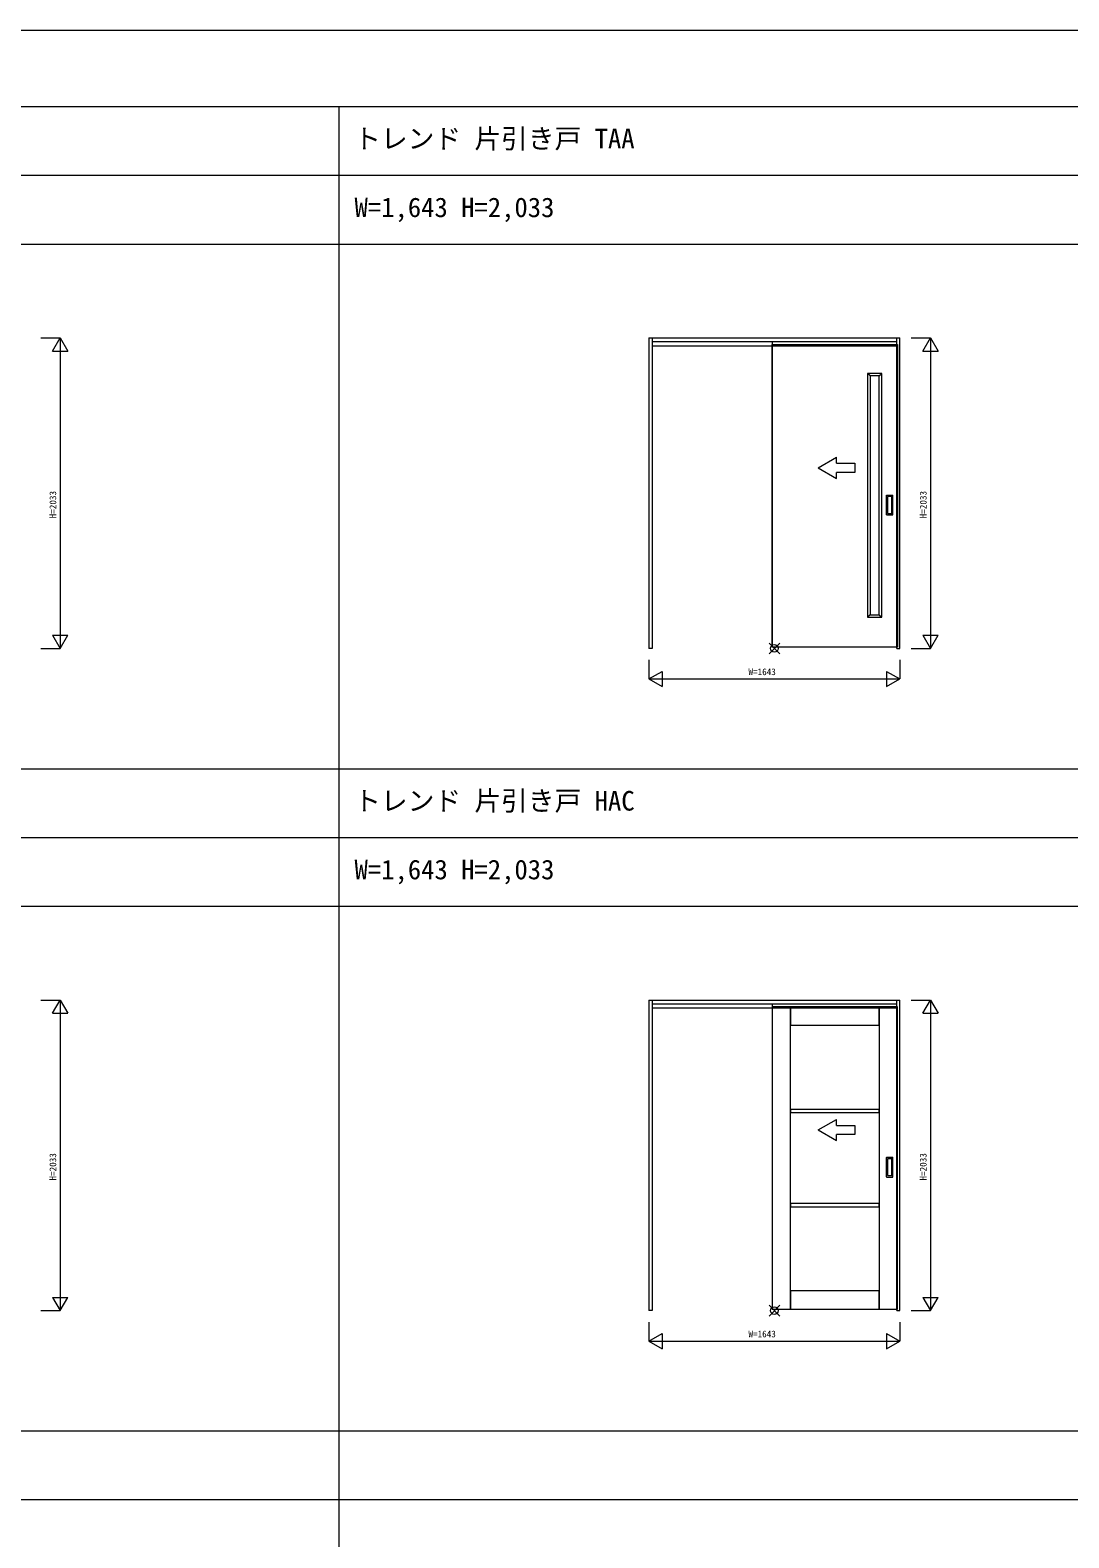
# Model space of a CAD drawing. Units: millimetres, scale not verified. Extents: x -14341 to 14341, y -10000 to 10000.
# Drawn here: x 735 to 7538, y 130 to 10000 of the extents above; entities that cross this region are included whole.
import ezdxf
from ezdxf.enums import TextEntityAlignment as Align

# ---------------------------------------------------------------- set-up
doc = ezdxf.new("R2010")
doc.units = ezdxf.units.MM
doc.header["$LTSCALE"] = 50
doc.layers.add('0-0_0', color=7, linetype='Continuous')
for name, color, linetype, lineweight in [('0-1_YKK_F1', 7, 'Continuous', 18), ('0-2_YKK_A1', 4, 'Continuous', 18), ('0-3_YKK_N1', 2, 'Continuous', 18), ('0-6_YKK_IN', 1, 'Continuous', 18)]:
    doc.layers.add(name, color=color, linetype=linetype, lineweight=lineweight)
doc.styles.add('ＭＳ ゴシック', font='')
doc.styles.get('ＭＳ ゴシック').set_extended_font_data('MS Gothic')

msp = doc.modelspace()

# ---------------------------------------------------------------- linework, layer by layer
at = {"layer": '0-1_YKK_F1'}
for p, q in [((-14340.51, 10000), (14340.51, 10000)), ((-14340.51, 9500), (14159.49, 9500)), ((2759.49, -10000), (2759.49, 9500)), ((-14340.51, 9050), (14159.49, 9050)), ((-14340.51, 8600), (14159.49, 8600)), ((-14340.51, 5165), (14159.49, 5165)), ((-14340.51, 4715), (14159.49, 4715)), ((-14340.51, 4265), (14159.49, 4265)), ((-14340.51, 830), (14159.49, 830)), ((-14340.51, 380), (14159.49, 380))]:
    msp.add_line(p, q, dxfattribs=at)
at = {"layer": '0-2_YKK_A1'}
for p, q in [((4787.99, 7985.5), (6430.99, 7985.5)), ((4787.99, 7985.5), (4787.99, 5952.5)), ((4807.99, 7961.5), (6410.99, 7961.5)), ((4807.99, 7934.5), (6410.99, 7934.5)), ((5594.49, 7961.5), (5594.49, 7941.5)), ((5594.49, 7941.5), (5594.49, 5961.5)), ((5594.49, 5961.5), (5594.49, 7941.5)), ((6410.99, 5952.5), (6410.99, 7985.5)), ((6219.99, 7753), (6219.99, 6157)), ((6311.99, 7753), (6219.99, 7753)), ((6235.99, 7737), (6219.99, 7753)), ((6235.99, 7737), (6235.99, 6173)), ((6295.99, 7737), (6235.99, 7737)), ((6295.99, 7737), (6311.99, 7753)), ((5895.51, 7135.22), (6015.51, 7204.5)), ((5895.51, 7135.22), (6015.51, 7065.94)), ((6015.51, 7165.22), (6015.51, 7204.5)), ((6015.51, 7065.94), (6015.51, 7105.22)), ((6343.49, 6827.5), (6343.49, 6955.5)), ((6344.49, 6956.5), (6384.49, 6956.5)), ((6349.49, 6945.5), (6349.49, 6837.5)), ((6378.49, 6946.5), (6350.49, 6946.5)), ((6379.49, 6837.5), (6379.49, 6945.5)), ((6385.49, 6827.5), (6385.49, 6955.5)), ((6344.49, 6826.5), (6384.49, 6826.5)), ((6350.49, 6836.5), (6378.49, 6836.5)), ((6235.99, 6173), (6219.99, 6157)), ((6295.99, 6173), (6311.99, 6157)), ((6414.49, 5961.5), (5594.49, 5961.5)), ((4787.99, 3650.5), (6430.99, 3650.5)), ((4787.99, 3650.5), (4787.99, 1617.5)), ((4807.99, 3626.5), (6410.99, 3626.5)), ((4807.99, 3599.5), (6410.99, 3599.5)), ((5594.49, 3626.5), (5594.49, 3606.5)), ((6410.99, 1617.5), (6410.99, 3650.5)), ((5895.51, 2800.22), (6015.51, 2869.5)), ((6015.51, 2830.22), (6015.51, 2869.5)), ((5895.51, 2800.22), (6015.51, 2730.94)), ((6015.51, 2730.94), (6015.51, 2770.22)), ((6343.49, 2492.5), (6343.49, 2620.5)), ((6344.49, 2621.5), (6384.49, 2621.5)), ((6349.49, 2610.5), (6349.49, 2502.5)), ((6378.49, 2611.5), (6350.49, 2611.5)), ((6379.49, 2502.5), (6379.49, 2610.5)), ((6385.49, 2492.5), (6385.49, 2620.5)), ((6344.49, 2491.5), (6384.49, 2491.5)), ((6350.49, 2501.5), (6378.49, 2501.5))]:
    msp.add_line(p, q, dxfattribs=at)
for points in [[(4807.99, 7985.5), (4807.99, 5952.5), (4787.99, 5952.5)], [(5594.49, 7941.5), (6414.49, 7941.5), (6414.49, 5961.5)], [(6410.99, 5952.5), (6430.99, 5952.5), (6430.99, 7985.5)], [(6219.99, 6157), (6311.99, 6157), (6311.99, 7753)], [(6235.99, 6173), (6295.99, 6173), (6295.99, 7737)], [(6015.51, 7165.22), (6135.51, 7165.22), (6135.51, 7105.22), (6015.51, 7105.22)], [(4807.99, 3650.5), (4807.99, 1617.5), (4787.99, 1617.5)], [(5594.49, 3589.5), (5594.49, 1626.5), (6414.49, 1626.5)], [(6410.99, 1617.5), (6430.99, 1617.5), (6430.99, 3650.5)], [(6015.51, 2830.22), (6135.51, 2830.22), (6135.51, 2770.22), (6015.51, 2770.22)]]:
    msp.add_lwpolyline(points, dxfattribs=at)
for points in [[(5594.49, 1626.5), (5714.49, 1626.5), (5714.49, 3606.5), (5594.49, 3606.5)], [(5714.49, 3486.5), (6294.49, 3486.5), (6294.49, 3606.5), (5714.49, 3606.5)], [(6294.49, 1626.5), (6414.49, 1626.5), (6414.49, 3606.5), (6294.49, 3606.5)], [(5714.49, 2915.17), (6294.49, 2915.17), (6294.49, 2935.17), (5714.49, 2935.17)], [(5714.49, 2297.83), (6294.49, 2297.83), (6294.49, 2317.83), (5714.49, 2317.83)], [(5714.49, 1626.5), (6294.49, 1626.5), (6294.49, 1746.5), (5714.49, 1746.5)]]:
    msp.add_lwpolyline(points, close=True, dxfattribs=at)
for centre, start, end in [((6344.49, 6955.5), 90, 180), ((6350.49, 6945.5), 90, 180), ((6378.49, 6945.5), 360, 90), ((6384.49, 6955.5), 0, 90), ((6344.49, 6827.5), 180, 270), ((6350.49, 6837.5), 180, 270), ((6378.49, 6837.5), 270, 360), ((6384.49, 6827.5), 270, 0), ((6344.49, 2620.5), 90, 180), ((6350.49, 2610.5), 90, 180), ((6378.49, 2610.5), 360, 90), ((6384.49, 2620.5), 0, 90), ((6344.49, 2492.5), 180, 270), ((6350.49, 2502.5), 180, 270), ((6378.49, 2502.5), 270, 360), ((6384.49, 2492.5), 270, 0)]:
    msp.add_arc(centre, 1, start, end, dxfattribs=at)
at = {"layer": '0-3_YKK_N1'}
for p, q in [((805.99, 7985.5), (930.99, 7985.5)), ((880.99, 7898.9), (980.99, 7898.9)), ((930.99, 7985.5), (930.99, 5952.5)), ((6505.99, 7985.5), (6630.99, 7985.5)), ((6580.99, 7898.9), (6680.99, 7898.9)), ((6630.99, 7985.5), (6630.99, 5952.5)), ((880.99, 6039.1), (980.99, 6039.1)), ((6580.99, 6039.1), (6680.99, 6039.1)), ((805.99, 5952.5), (930.99, 5952.5)), ((6505.99, 5952.5), (6630.99, 5952.5)), ((6430.99, 5877.5), (6430.99, 5752.5)), ((4787.99, 5752.5), (4874.59, 5802.5)), ((4787.99, 5752.5), (4874.59, 5702.5)), ((4874.59, 5802.5), (4874.59, 5702.5)), ((6344.39, 5802.5), (6430.99, 5752.5)), ((805.99, 3650.5), (930.99, 3650.5)), ((880.99, 3563.9), (980.99, 3563.9)), ((930.99, 3650.5), (930.99, 1617.5)), ((6505.99, 3650.5), (6630.99, 3650.5)), ((6580.99, 3563.9), (6680.99, 3563.9)), ((6630.99, 3650.5), (6630.99, 1617.5)), ((880.99, 1704.1), (980.99, 1704.1)), ((6580.99, 1704.1), (6680.99, 1704.1)), ((805.99, 1617.5), (930.99, 1617.5)), ((6505.99, 1617.5), (6630.99, 1617.5)), ((6430.99, 1542.5), (6430.99, 1417.5)), ((4787.99, 1417.5), (4874.59, 1467.5)), ((4787.99, 1417.5), (4874.59, 1367.5)), ((4874.59, 1467.5), (4874.59, 1367.5)), ((6344.39, 1467.5), (6430.99, 1417.5))]:
    msp.add_line(p, q, dxfattribs=at)
for points in [[(880.99, 7898.9), (930.99, 7985.5), (980.99, 7898.9)], [(6580.99, 7898.9), (6630.99, 7985.5), (6680.99, 7898.9)], [(880.99, 6039.1), (930.99, 5952.5), (980.99, 6039.1)], [(6580.99, 6039.1), (6630.99, 5952.5), (6680.99, 6039.1)], [(4787.99, 5877.5), (4787.99, 5752.5), (6430.99, 5752.5)], [(6344.39, 5802.5), (6344.39, 5702.5), (6430.99, 5752.5)], [(880.99, 3563.9), (930.99, 3650.5), (980.99, 3563.9)], [(6580.99, 3563.9), (6630.99, 3650.5), (6680.99, 3563.9)], [(880.99, 1704.1), (930.99, 1617.5), (980.99, 1704.1)], [(6580.99, 1704.1), (6630.99, 1617.5), (6680.99, 1704.1)], [(4787.99, 1542.5), (4787.99, 1417.5), (6430.99, 1417.5)], [(6344.39, 1467.5), (6344.39, 1367.5), (6430.99, 1417.5)]]:
    msp.add_lwpolyline(points, dxfattribs=at)
at = {"layer": '0-6_YKK_IN'}
for p, q in [((5574.14, 5917.14), (5644.85, 5987.86)), ((5574.14, 5987.86), (5644.85, 5917.14)), ((5574.14, 1582.14), (5644.85, 1652.86)), ((5574.14, 1652.86), (5644.85, 1582.14))]:
    msp.add_line(p, q, dxfattribs=at)
for centre in [(5609.49, 5952.5), (5609.49, 1617.5)]:
    msp.add_circle(centre, 25, dxfattribs=at)

# ---------------------------------------------------------------- texts
at = {"layer": '0-0_0', "style": 'ＭＳ ゴシック'}
for s, p in [('トレンド 片引き戸 TAA', (2857.49, 9187.5)), ('W=1,643 H=2,033', (2859.49, 8737.5)), ('トレンド 片引き戸 HAC', (2857.49, 4852.5)), ('W=1,643 H=2,033', (2859.49, 4402.5))]:
    msp.add_text(s, height=128.3, dxfattribs=at).set_placement(p, align=Align.BOTTOM_LEFT)
at = {"layer": '0-3_YKK_N1', "color": 7, "style": 'ＭＳ ゴシック'}
for p in [(918.99, 6804), (6618.99, 6804), (918.99, 2469), (6618.99, 2469)]:
    msp.add_text('H=2033', height=43.99, rotation=90, dxfattribs=at).set_placement(p, align=Align.BOTTOM_LEFT)
for p in [(5439.49, 5764.5), (5439.49, 1429.5)]:
    msp.add_text('W=1643', height=43.99, dxfattribs=at).set_placement(p, align=Align.BOTTOM_LEFT)

doc.saveas('drawing.dxf')
